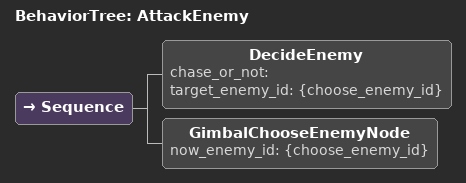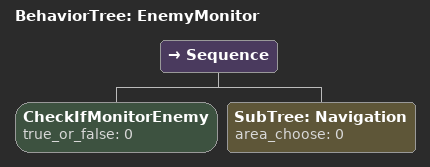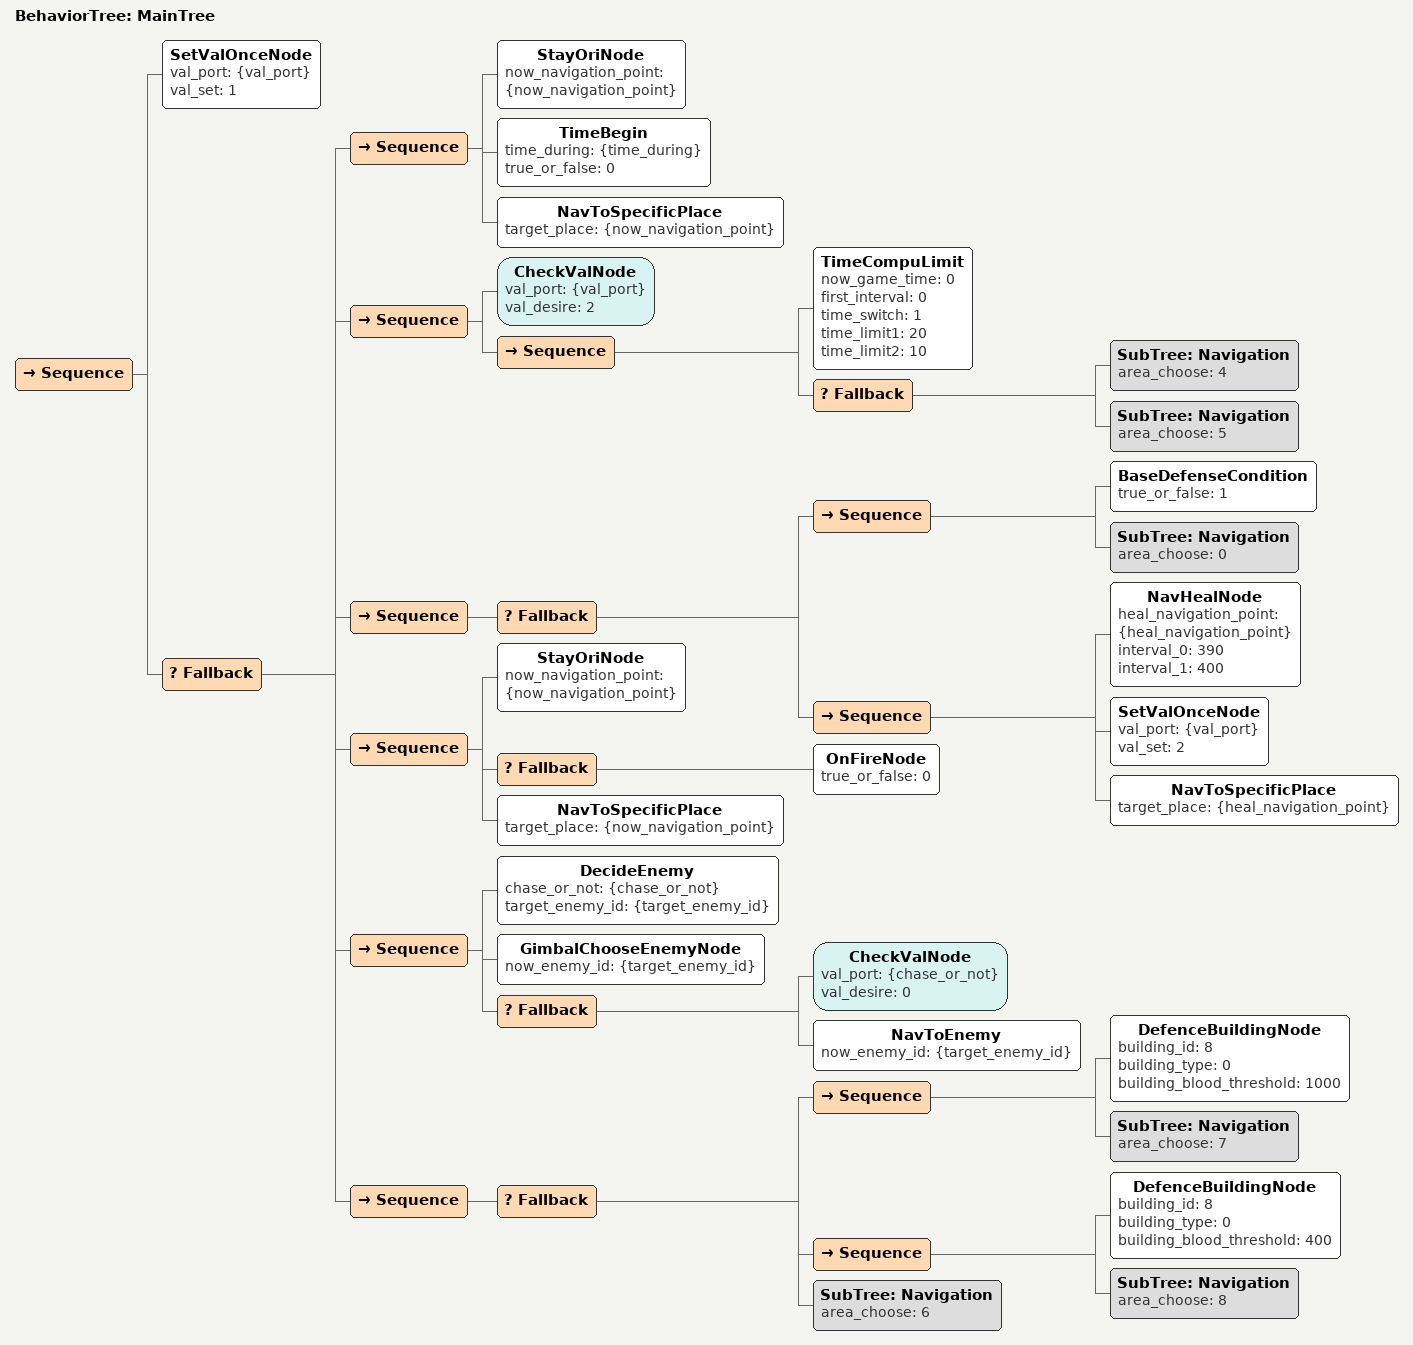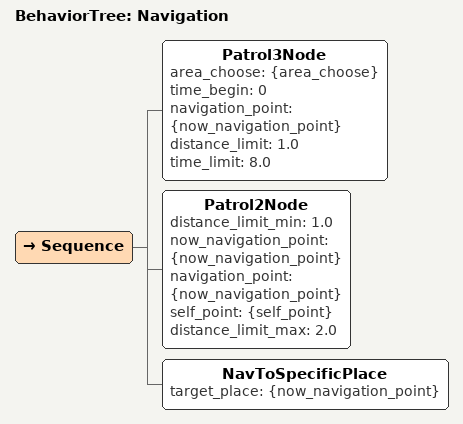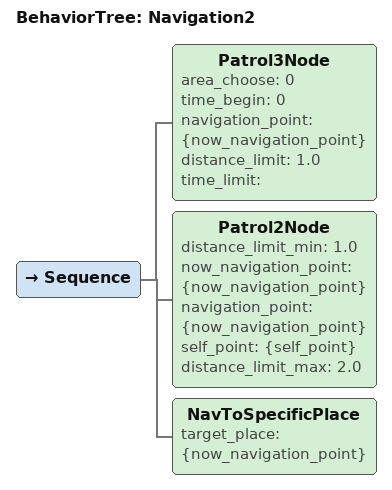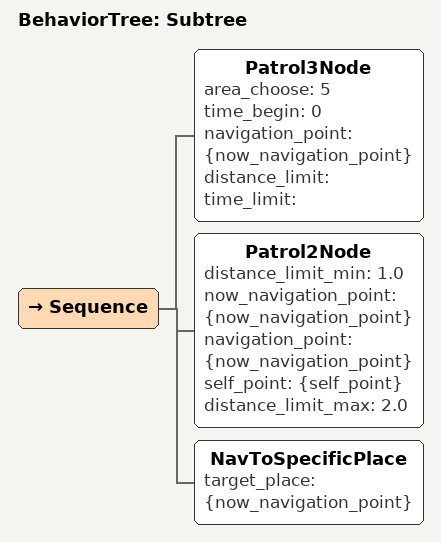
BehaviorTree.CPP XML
<?xml version="1.0" encoding="UTF-8"?>
<root BTCPP_format="4"
      main_tree_to_execute="MainTree">
  <BehaviorTree ID="AttackEnemy">
    <Sequence>
      <DecideEnemy chase_or_not=""
                   target_enemy_id="{choose_enemy_id}"/>
      <GimbalChooseEnemyNode now_enemy_id="{choose_enemy_id}"/>
    </Sequence>
  </BehaviorTree>

  <BehaviorTree ID="EnemyMonitor">
    <Sequence>
      <CheckIfMonitorEnemy true_or_false="0"/>
      <SubTree ID="Navigation"
               area_choose="0"/>
    </Sequence>
  </BehaviorTree>

  <BehaviorTree ID="MainTree">
    <Sequence>
      <SetValOnceNode val_port="{val_port}"
                      val_set="1"/>
      <Fallback>
        <Sequence>
          <StayOriNode now_navigation_point="{now_navigation_point}"/>
          <TimeBegin time_during="{time_during}"
                     true_or_false="0"/>
          <NavToSpecificPlace target_place="{now_navigation_point}"/>
        </Sequence>
        <Sequence>
          <CheckValNode val_port="{val_port}"
                        val_desire="2"/>
          <Sequence>
            <TimeCompuLimit now_game_time="0"
                            first_interval="0"
                            time_switch="1"
                            time_limit1="20"
                            time_limit2="10"/>
            <Fallback>
              <SubTree ID="Navigation"
                       area_choose="4"/>
              <SubTree ID="Navigation"
                       area_choose="5"/>
            </Fallback>
          </Sequence>
        </Sequence>
        <Sequence>
          <Fallback>
            <Sequence>
              <BaseDefenseCondition true_or_false="1"/>
              <SubTree ID="Navigation"
                       area_choose="0"/>
            </Sequence>
            <Sequence>
              <NavHealNode heal_navigation_point="{heal_navigation_point}"
                           interval_0="390"
                           interval_1="400"/>
              <SetValOnceNode val_port="{val_port}"
                              val_set="2"/>
              <NavToSpecificPlace target_place="{heal_navigation_point}"/>
            </Sequence>
          </Fallback>
        </Sequence>
        <Sequence>
          <StayOriNode now_navigation_point="{now_navigation_point}"/>
          <Fallback>
            <OnFireNode true_or_false="0"/>
          </Fallback>
          <NavToSpecificPlace target_place="{now_navigation_point}"/>
        </Sequence>
        <Sequence>
          <DecideEnemy chase_or_not="{chase_or_not}"
                       target_enemy_id="{target_enemy_id}"/>
          <GimbalChooseEnemyNode now_enemy_id="{target_enemy_id}"/>
          <Fallback>
            <CheckValNode val_port="{chase_or_not}"
                          val_desire="0"/>
            <NavToEnemy now_enemy_id="{target_enemy_id}"/>
          </Fallback>
        </Sequence>
        <Sequence>
          <Fallback>
            <Sequence>
              <DefenceBuildingNode building_id="8"
                                   building_type="0"
                                   building_blood_threshold="1000"/>
              <SubTree ID="Navigation"
                       area_choose="7"/>
            </Sequence>
            <Sequence>
              <DefenceBuildingNode building_id="8"
                                   building_type="0"
                                   building_blood_threshold="400"/>
              <SubTree ID="Navigation"
                       area_choose="8"/>
            </Sequence>
            <SubTree ID="Navigation"
                     area_choose="6"/>
          </Fallback>
        </Sequence>
      </Fallback>
    </Sequence>
  </BehaviorTree>

  <BehaviorTree ID="Navigation">
    <Sequence>
      <Patrol3Node area_choose="{area_choose}"
                   time_begin="0"
                   navigation_point="{now_navigation_point}"
                   distance_limit="1.0"
                   time_limit="8.0"/>
      <Patrol2Node distance_limit_min="1.0"
                   now_navigation_point="{now_navigation_point}"
                   navigation_point="{now_navigation_point}"
                   self_point="{self_point}"
                   distance_limit_max="2.0"/>
      <NavToSpecificPlace target_place="{now_navigation_point}"/>
    </Sequence>
  </BehaviorTree>

  <BehaviorTree ID="Navigation2">
    <Sequence>
      <Patrol3Node area_choose="0"
                   time_begin="0"
                   navigation_point="{now_navigation_point}"
                   distance_limit="1.0"
                   time_limit=""/>
      <Patrol2Node distance_limit_min="1.0"
                   now_navigation_point="{now_navigation_point}"
                   navigation_point="{now_navigation_point}"
                   self_point="{self_point}"
                   distance_limit_max="2.0"/>
      <NavToSpecificPlace target_place="{now_navigation_point}"/>
    </Sequence>
  </BehaviorTree>

  <BehaviorTree ID="Subtree">
    <Sequence>
      <Patrol3Node area_choose="5"
                   time_begin="0"
                   navigation_point="{now_navigation_point}"
                   distance_limit=""
                   time_limit=""/>
      <Patrol2Node distance_limit_min="1.0"
                   now_navigation_point="{now_navigation_point}"
                   navigation_point="{now_navigation_point}"
                   self_point="{self_point}"
                   distance_limit_max="2.0"/>
      <NavToSpecificPlace target_place="{now_navigation_point}"/>
    </Sequence>
  </BehaviorTree>

</root>
